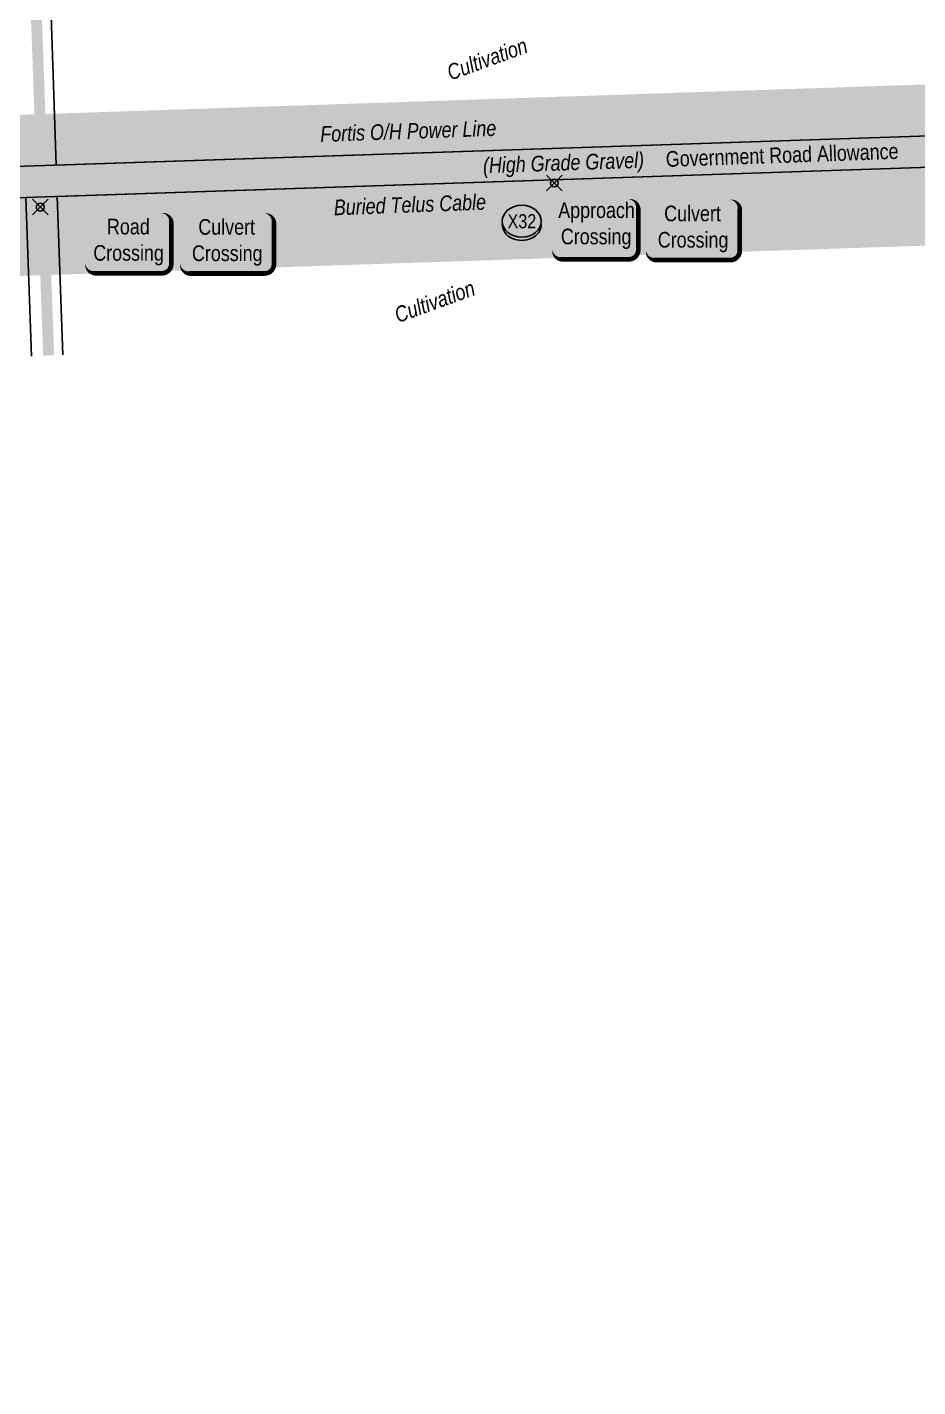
# Model space of a CAD drawing. Extents: x 670596 to 678189, y 5824540 to 5827409.
# Drawn here: x 675621 to 676191, y 5824855 to 5825724 of the extents above; entities that cross this region are included whole.
import ezdxf
from ezdxf.enums import TextEntityAlignment as Align

# ---------------------------------------------------------------- set-up
doc = ezdxf.new("R2010")
doc.units = 0
doc.header["$LTSCALE"] = 5
doc.header["$PDMODE"] = 35
doc.header["$PDSIZE"] = 5
for name, color, linetype in [('AS-POWER', 104, 'foc-POWER'), ('AS-ROADS', 254, 'Continuous'), ('AS-TELUS', 224, 'foc-TEL'), ('CG-NOTES', 7, 'Continuous'), ('L-ROAD-T', 7, 'Continuous'), ('L-SEC', 7, 'Continuous'), ('P-BUFFER-H 30m', 51, 'Continuous'), ('P-CROSSINGS', 250, 'Continuous')]:
    doc.layers.add(name, color=color, linetype=linetype)
doc.layers.add('Leedale_Hutterite_Fresh_P', color=7, linetype='Continuous', plot=False)
doc.layers.add('P-PROPOSED-WL4', color=7, linetype='Continuous', true_color=0x5b5bc8)
doc.layers.add('T-TEXT', color=48, linetype='Continuous', lineweight=18)
doc.styles.add('80', font='ARIALN.TTF', dxfattribs={"height": 10})
doc.styles.add('80CG', font='ARIALN.TTF', dxfattribs={"height": 10})
doc.styles.add('80L', font='ARIALN.TTF', dxfattribs={"height": 10})
doc.styles.add('80LS', font='ARIALNI.TTF', dxfattribs={"height": 10})
doc.styles.add('Crossing', font='ARIALN.TTF', dxfattribs={"height": 10})
doc.styles.add('foc-LtypeFont', font='ARIALN.TTF', dxfattribs={"height": 7.35})
doc.linetypes.add('foc-POWER', pattern='A,6,-1,["P",foc-LtypeFont,S=0.2,R=0,X=-0.625,Y=-0.75],-1.24,4', length=12.24)
doc.linetypes.add('foc-POWER-NOLINE', pattern='A,0,-4,["P",foc-LtypeFont,S=0.2,R=0,X=-0.625,Y=-0.75],-8.24', length=12.24)
doc.linetypes.add('foc-TEL', pattern='A,2,-1,["T",foc-LtypeFont,S=0.2,R=0,X=-0.425,Y=-0.75],-1.24,8', length=12.24)
doc.linetypes.add('foc-TEL-NOLINE', pattern='A,0,-2,["T",foc-LtypeFont,S=0.2,R=0,X=-0.425,Y=-0.75],-10.24', length=12.24)

# ---------------------------------------------------------------- blocks, each defined once
blk = doc.blocks.new('*U90')
h = blk.add_hatch(color=254)
edge = h.paths.add_edge_path()
edge.add_line((-24, -20), (24, -20))
edge.add_arc((24, -14), 6, 270, 360)
edge.add_line((30, -14), (30, 12.5))
edge.add_arc((24, 12.5), 6, 0, 90)
edge.add_line((24, 18.5), (-24, 18.5))
edge.add_arc((-24, 12.5), 6, 90, 180)
edge.add_line((-30, 12.5), (-30, -14))
edge.add_arc((-24, -14), 6, 180, 270)
at = {"color": 160, "flags": 128}
blk.add_lwpolyline([(-24, -20, 3, 3, 0), (24, -20, 3, 3, 0.414214), (30, -14, 3, 3, 0), (30, 12.5, 3, 0, 0.414214), (24, 18.5, 0, 0, 0), (-24, 18.5, 0, 0, 0.414214), (-30, 12.5, 0, 0, 0), (-30, -14, 0, 3, 0.414214)], format="xyseb", close=True, dxfattribs=at)
at = {"color": 160, "style": '80'}
blk.add_attdef('ENTER_TEXT_001', (-26.85, -4.92), '', height=10, dxfattribs=at)
blk = doc.blocks.new('*U98')
h = blk.add_hatch(color=59)
edge = h.paths.add_edge_path()
edge.add_line((-21.5, -20), (21.5, -20))
edge.add_arc((21.5, -14), 6, 270, 360)
edge.add_line((27.5, -14), (27.5, 12.5))
edge.add_arc((21.5, 12.5), 6, 0, 90)
edge.add_line((21.5, 18.5), (-21.5, 18.5))
edge.add_arc((-21.5, 12.5), 6, 90, 180)
edge.add_line((-27.5, 12.5), (-27.5, -14))
edge.add_arc((-21.5, -14), 6, 180, 270)
at = {"color": 1, "flags": 128}
blk.add_lwpolyline([(-59.82, 30.37, 0, 7.5, 0), (0, 0, 0, 0, 0)], format="xyseb", dxfattribs=at)
blk.add_lwpolyline([(-21.5, -20, 3, 3, 0), (21.5, -20, 3, 3, 0.414214), (27.5, -14, 3, 3, 0), (27.5, 12.5, 3, 0, 0.414214), (21.5, 18.5, 0, 0, 0), (-21.5, 18.5, 0, 0, 0.414214), (-27.5, 12.5, 0, 0, 0), (-27.5, -14, 0, 3, 0.414214)], format="xyseb", close=True, dxfattribs=at)
at = {"color": 1, "style": '80'}
blk.add_attdef('ENTER_TEXT_001', (-36.33, -5), '', height=10, dxfattribs=at)
blk = doc.blocks.new('*U96')
h = blk.add_hatch(color=59)
edge = h.paths.add_edge_path()
edge.add_line((-21.5, -20), (21.5, -20))
edge.add_arc((21.5, -14), 6, 270, 360)
edge.add_line((27.5, -14), (27.5, 12.5))
edge.add_arc((21.5, 12.5), 6, 0, 90)
edge.add_line((21.5, 18.5), (-21.5, 18.5))
edge.add_arc((-21.5, 12.5), 6, 90, 180)
edge.add_line((-27.5, 12.5), (-27.5, -14))
edge.add_arc((-21.5, -14), 6, 180, 270)
at = {"color": 1, "flags": 128}
blk.add_lwpolyline([(-27.66, 32.6, 0, 7.5, 0), (0, 0, 0, 0, 0)], format="xyseb", dxfattribs=at)
blk.add_lwpolyline([(-21.5, -20, 3, 3, 0), (21.5, -20, 3, 3, 0.414214), (27.5, -14, 3, 3, 0), (27.5, 12.5, 3, 0, 0.414214), (21.5, 18.5, 0, 0, 0), (-21.5, 18.5, 0, 0, 0.414214), (-27.5, 12.5, 0, 0, 0), (-27.5, -14, 0, 3, 0.414214)], format="xyseb", close=True, dxfattribs=at)
at = {"color": 1, "style": '80'}
blk.add_attdef('ENTER_TEXT_001', (-36.33, -5), '', height=10, dxfattribs=at)
blk = doc.blocks.new('xing2')
h = blk.add_hatch(color=50)
h.dxf.hatch_style = 1
edge = h.paths.add_edge_path()
edge.add_ellipse((0, 0), major_axis=(-12.5, 0), ratio=0.816297, start_angle=0, end_angle=360)
h = blk.add_hatch(color=250)
h.dxf.hatch_style = 1
edge = h.paths.add_edge_path()
edge.add_ellipse((0, -2.05), major_axis=(-12.5, 0), ratio=0.816297, start_angle=0, end_angle=180)
edge.add_line((12.5, -2.05), (12.5, 0))
edge.add_ellipse((0, 0), major_axis=(-12.5, 0), ratio=0.816297, start_angle=0, end_angle=180, ccw=False)
edge.add_line((-12.5, 0), (-12.5, -2.05))
at = {"color": 250}
blk.add_ellipse((0, 0), major_axis=(-12.5, 0), ratio=0.816297, dxfattribs=at)
blk.add_ellipse((0, -2.05), major_axis=(-12.5, 0), ratio=0.816297, start_param=0, end_param=3.141593, dxfattribs=at)
at = {"color": 250, "style": 'Crossing'}
blk.add_attdef('CROSSING', text='', height=9, dxfattribs=at).set_placement((0.09, 0.02), align=Align.MIDDLE_CENTER)
at = {"color": 250, "style": 'Crossing', "flags": 1}
for tag, p in [('OWNER', (0.09, -12.49)), ('DESCRIPTION', (0.09, -25.77)), ('LOCATION', (0.09, -39.3)), ('DWG_REF', (0.09, -52.84))]:
    blk.add_attdef(tag, text='', height=9, dxfattribs=at).set_placement(p, align=Align.MIDDLE_CENTER)

msp = doc.modelspace()

# ---------------------------------------------------------------- hatches: boundary and pattern name
at = {"layer": 'P-BUFFER-H 30m'}
h = msp.add_hatch(color=256, dxfattribs=at)
h.dxf.hatch_style = 1
edge = h.paths.add_edge_path()
edge.add_arc((671375.18, 5825467.06), 50, 145.253413, 145.253886, ccw=False)
edge.add_line((671334.096, 5825495.558), (671336.23, 5825498.634))
edge.add_arc((671377.314, 5825470.137), 50, 91.999391, 145.253591, ccw=False)
edge.add_line((671375.57, 5825520.106), (671558.652, 5825526.498))
edge.add_line((671558.652, 5825526.498), (672360.486, 5825554.638))
edge.add_arc((672362.239, 5825504.669), 50, 91.85035, 92.009966, ccw=False)
edge.add_line((672360.625, 5825554.643), (672380.743, 5825555.293))
edge.add_line((672380.743, 5825555.293), (673181.379, 5825581.157))
edge.add_line((673181.379, 5825581.157), (673982.227, 5825606.995))
edge.add_line((673982.227, 5825606.995), (674002.177, 5825607.75))
edge.add_line((674002.177, 5825607.75), (674809.948, 5825638.323))
edge.add_line((674809.948, 5825638.323), (675617.882, 5825668.373))
edge.add_arc((675619.741, 5825618.408), 50, 91.916118, 92.130078, ccw=False)
edge.add_line((675618.069, 5825668.38), (676445.042, 5825696.046))
edge.add_line((676445.042, 5825696.046), (677255.559, 5825723.94))
edge.add_arc((677257.278, 5825673.969), 50, 1.98998, 91.971039, ccw=False)
edge.add_line((677307.248, 5825675.706), (677309.222, 5825618.882))
edge.add_line((677309.222, 5825618.882), (677309.223, 5825618.877))
edge.add_arc((677259.253, 5825617.141), 50, -88.099944, 1.989979, ccw=False)
edge.add_line((677260.911, 5825567.168), (677257.912, 5825567.069))
edge.add_arc((677256.254, 5825617.041), 50, 181.98998, 271.900056, ccw=False)
edge.add_line((677206.285, 5825615.305), (677206.15, 5825619.178))
edge.add_line((677206.15, 5825619.178), (676448.534, 5825593.105))
edge.add_line((676448.534, 5825593.105), (675621.606, 5825565.44))
edge.add_line((675621.606, 5825565.44), (674813.811, 5825535.395))
edge.add_line((674813.811, 5825535.395), (674006.072, 5825504.824))
edge.add_line((674006.072, 5825504.824), (673985.967, 5825504.063))
edge.add_arc((673984.076, 5825554.027), 50, 271.847905, 272.16748, ccw=False)
edge.add_line((673985.688, 5825504.053), (673184.703, 5825478.211))
edge.add_line((673184.703, 5825478.211), (672384.069, 5825452.346))
edge.add_line((672384.069, 5825452.346), (672364.029, 5825451.699))
edge.add_line((672364.029, 5825451.699), (671562.255, 5825423.561))
edge.add_line((671562.255, 5825423.561), (671405.719, 5825418.096))
edge.add_line((671405.719, 5825418.096), (671360.481, 5825352.877))
edge.add_line((671360.481, 5825352.877), (671368.437, 5825306.566))
edge.add_line((671368.437, 5825306.566), (671377.869, 5825268.232))
edge.add_line((671377.869, 5825268.232), (671395.797, 5825272.316))
edge.add_arc((671406.901, 5825223.564), 50, 6.188841, 102.831332, ccw=False)
edge.add_line((671456.61, 5825228.955), (671457.848, 5825217.538))
edge.add_line((671457.848, 5825217.538), (671465.061, 5825159.96))
edge.add_line((671465.061, 5825159.96), (671491.717, 5825126.622))
edge.add_arc((671452.666, 5825095.397), 50, 1.309193, 38.645258, ccw=False)
edge.add_line((671502.653, 5825096.54), (671503.529, 5825058.17))
edge.add_arc((671453.542, 5825057.028), 50, -32.601957, 1.309193, ccw=False)
edge.add_line((671495.664, 5825030.088), (671398.315, 5824877.879))
edge.add_arc((671356.193, 5824904.819), 50, 193.727344, 327.398043, ccw=False)
edge.add_arc((671355.09, 5824908.662), 50, 147.398043, 198.310092, ccw=False)
edge.add_line((671312.968, 5824935.602), (671400.187, 5825071.972))
edge.add_line((671400.187, 5825071.972), (671400.089, 5825076.285))
edge.add_line((671400.089, 5825076.285), (671375.279, 5825107.313))
edge.add_arc((671414.33, 5825138.538), 50, 187.140394, 218.645258, ccw=False)
edge.add_line((671364.718, 5825132.323), (671361.396, 5825158.842))
edge.add_line((671361.396, 5825158.842), (671349.953, 5825156.236))
edge.add_arc((671338.849, 5825204.987), 50, 193.822991, 282.831332, ccw=False)
edge.add_line((671290.297, 5825193.041), (671267.995, 5825283.684))
edge.add_arc((671319.46, 5825296.347), 53, 189.747991, 193.822991, ccw=False)
edge.add_line((671267.225, 5825287.373), (671255.505, 5825355.594))
edge.add_arc((671307.74, 5825364.568), 53, 145.253591, 189.747991, ccw=False)
edge.add_line((671264.19, 5825394.775), (671334.096, 5825495.558))
edge.add_line((671334.096, 5825495.558), (671334.096, 5825495.557))
at = {"layer": 'P-PROPOSED-WL4'}
h = msp.add_hatch(color=256, dxfattribs=at)
h.dxf.hatch_style = 1
h.paths.add_polyline_path([(677259.253, 5825617.141), (677256.254, 5825617.041), (677254.384, 5825670.868), (676446.814, 5825643.076), (675619.841, 5825615.409), (674811.953, 5825585.361), (674004.181, 5825554.788), (673984.076, 5825554.027), (673183.091, 5825528.185), (672382.454, 5825502.32), (672362.345, 5825501.671), (671560.502, 5825473.53), (671375.18, 5825467.06), (671377.314, 5825470.137), (671560.397, 5825476.528), (672362.239, 5825504.669), (672382.357, 5825505.319), (673182.994, 5825531.184), (673983.979, 5825557.026), (674004.068, 5825557.786), (674811.84, 5825588.359), (675619.741, 5825618.408), (676446.714, 5825646.074), (677257.278, 5825673.969), (677259.253, 5825617.146)])

# ---------------------------------------------------------------- linework, layer by layer
at = {"layer": 'AS-POWER', "linetype": 'foc-POWER-NOLINE', "flags": 128}
msp.add_lwpolyline([(670674.492, 5825462.791), (670738.302, 5825464.959), (672361.639, 5825521.778), (673182.358, 5825548.292), (673983.427, 5825574.137), (674811.192, 5825605.466), (675619.168, 5825635.518), (676446.141, 5825663.185), (677253.583, 5825690.972), (677371.607, 5825695.272)], dxfattribs=at)
at = {"layer": 'AS-ROADS', "const_width": 7, "flags": 128}
for points in [[(675634.412, 5825514.415), (675617.122, 5825992.032), (675617.879, 5825998.647), (675621.094, 5826000.916), (675633.388, 5826002.428), (675644.358, 5826002.428), (675693.532, 5826004.507), (675785.365, 5826006.975), (675799.928, 5826007.731), (675802.198, 5826009.999), (675803.9, 5826017.182), (675805.413, 5826029.657), (675805.533, 5826097.316)], [(677262.018, 5825677.943), (672039.938, 5825500.539), (670674.845, 5825453.661)], [(675958.453, 5825619.604), (675957.821, 5825638.543)]]:
    msp.add_lwpolyline(points, dxfattribs=at)
at = {"layer": 'AS-TELUS', "linetype": 'foc-TEL-NOLINE', "flags": 128}
msp.add_lwpolyline([(673984.076, 5825554.027), (674811.953, 5825585.361), (675619.841, 5825615.409), (676446.814, 5825643.076), (677254.384, 5825670.868), (677372.357, 5825675.166)], dxfattribs=at)
at = {"layer": 'L-SEC', "flags": 128}
for points in [[(675639.277, 5825636.191), (675612.412, 5826439.464)], [(675639.277, 5825636.191), (676446.141, 5825663.185)], [(675639.95, 5825616.082), (676446.814, 5825643.076)], [(675623.35, 5825514.026), (675619.841, 5825615.409)], [(675643.458, 5825514.734), (675639.949, 5825616.105)], [(675639.95, 5825616.082), (675639.949, 5825616.094)]]:
    msp.add_lwpolyline(points, dxfattribs=at)
at = {"layer": 'Leedale_Hutterite_Fresh_P', "color": 2}
for p in [(675958.045, 5825624.693), (675629.049, 5825609.251)]:
    msp.add_point(p, dxfattribs=at)

# ---------------------------------------------------------------- block references
at = {"layer": 'CG-NOTES'}
ref = msp.add_blockref('*U96', (675984.254, 5825595.88), dxfattribs=dict(at, xscale=0.9989580387917648, yscale=0.9989580387917648, zscale=0.9989580387917648, rotation=359.9812632251431))
ref.add_attrib('ENTER_TEXT_001', 'Approach', (675960.563, 5825602.332), dxfattribs={"layer": '0', "color": 1, "height": 9.9896, "rotation": 359.981263, "style": '80'})
ref.add_attrib('ENTER_TEXT_002', 'Crossing', (675962.2, 5825585.504), dxfattribs={"layer": '0', "color": 1, "height": 9.9896, "rotation": 359.981263, "style": '80'})
ref = msp.add_blockref('*U98', (675685.441, 5825586.95), dxfattribs=dict(at, xscale=0.9988221805584324, yscale=0.9988221805584324, zscale=0.9988221805584324))
ref.add_attrib('ENTER_TEXT_001', 'Road', (675671.746, 5825591.836), dxfattribs={"layer": '0', "color": 1, "height": 9.9882, "style": '80'})
ref.add_attrib('ENTER_TEXT_002', 'Crossing', (675662.991, 5825575.012), dxfattribs={"layer": '0', "color": 1, "height": 9.9882, "style": '80'})
ref = msp.add_blockref('*U90', (676046.706, 5825595.425), dxfattribs=dict(at, xscale=0.9998710000250055, yscale=0.9998710000250055, zscale=0.9998710000250055))
ref.add_attrib('ENTER_TEXT_001', 'Culvert', (676028.328, 5825600.228), dxfattribs={"layer": '0', "color": 160, "height": 9.9987, "style": '80'})
ref.add_attrib('ENTER_TEXT_002', 'Crossing', (676024.232, 5825583.386), dxfattribs={"layer": '0', "color": 160, "height": 9.9987, "style": '80'})
ref = msp.add_blockref('*U90', (675748.591, 5825586.817), dxfattribs=dict(at, xscale=0.9998710000250055, yscale=0.9998710000250055, zscale=0.9998710000250055))
ref.add_attrib('ENTER_TEXT_001', 'Culvert', (675730.213, 5825591.62), dxfattribs={"layer": '0', "color": 160, "height": 9.9987, "style": '80'})
ref.add_attrib('ENTER_TEXT_002', 'Crossing', (675726.118, 5825574.778), dxfattribs={"layer": '0', "color": 160, "height": 9.9987, "style": '80'})
at = {"layer": 'P-CROSSINGS'}
msp.add_blockref('xing2', (675937.181, 5825600.229), dxfattribs=at).add_auto_attribs({'CROSSING': 'X32'})

# ---------------------------------------------------------------- texts
at = {"layer": 'AS-POWER', "linetype": 'ByBlock', "insert": (675864.538, 5825657.85), "char_height": 10.00047, "width": 112.50637, "attachment_point": 5, "rotation": 1.999391, "style": '80CG'}
msp.add_mtext('\\A1;{\\fArial Narrow|b0|i1|c0|p34;Fortis O/H Power Line}', dxfattribs=at)
at = {"layer": 'AS-TELUS', "linetype": 'foc-TEL-NOLINE', "insert": (675865.58, 5825610.766), "char_height": 10.00047, "width": 112.50637, "attachment_point": 5, "rotation": 2.16748, "style": '80CG'}
msp.add_mtext('\\A1;{\\fArial Narrow|b0|i1|c0|p34;Buried Telus Cable}', dxfattribs=at)
at = {"layer": 'L-ROAD-T', "style": '80L'}
msp.add_text('Government Road Allowance', height=10, rotation=1.999391, dxfattribs=at).set_placement((676103.797, 5825642.57), align=Align.MIDDLE_CENTER)
at = {"layer": 'T-TEXT', "style": '80LS'}
for s, rotation, p in [('Cultivation', 20, (675915.035, 5825704.011)), ('(High Grade Gravel)', 1.999391, (675963.882, 5825637.685)), ('Cultivation', 20, (675881.451, 5825548.944))]:
    msp.add_text(s, height=10, rotation=rotation, dxfattribs=at).set_placement(p, align=Align.MIDDLE_CENTER)

doc.saveas('drawing.dxf')
